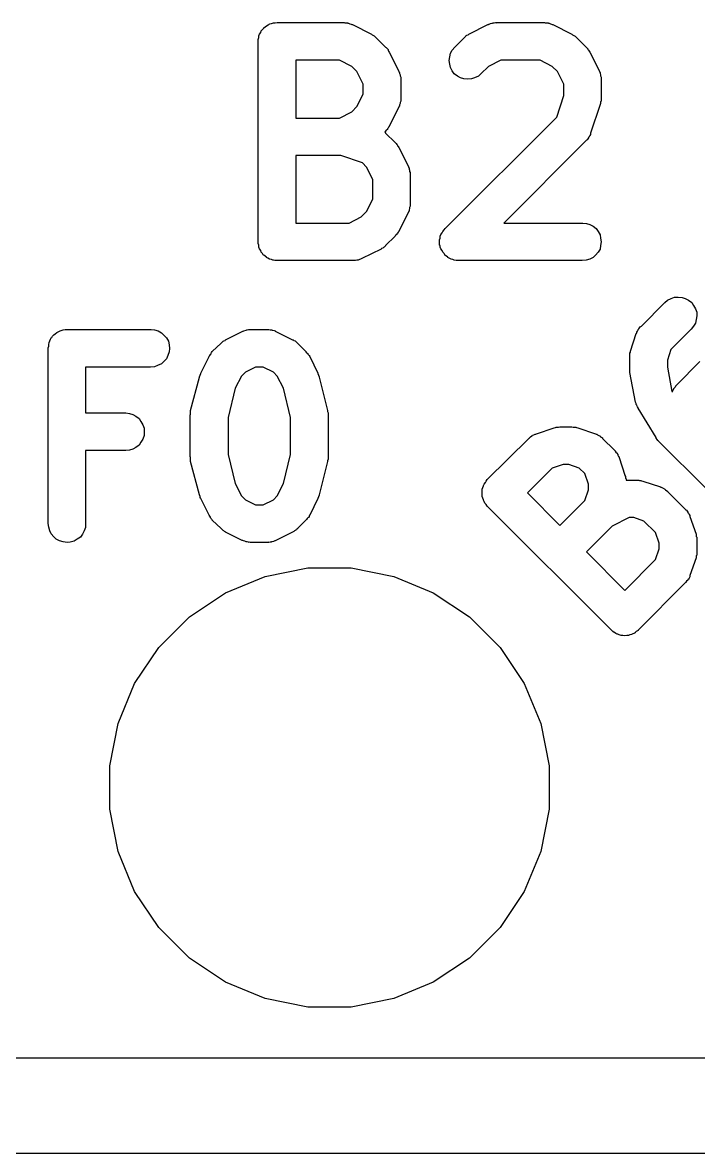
# Model space of a CAD drawing. Extents: x -21.94 to -21.22, y -3.46 to -2.15.
# Drawn here: x -21.4292 to -21.3231, y -3.4645 to -3.2868 of the extents above; entities that cross this region are included whole.
import ezdxf

# ---------------------------------------------------------------- set-up
doc = ezdxf.new("R2010")
doc.units = 0
doc.header["$MEASUREMENT"] = 0
doc.layers.add('BLACK', color=7, linetype='CONTINUOUS')

msp = doc.modelspace()

# ---------------------------------------------------------------- linework, layer by layer
at = {"layer": 'BLACK', "linetype": 'CONTINUOUS'}
for p, q in [((-21.3911, -3.28747), (-21.3909, -3.28729)), ((-21.3909, -3.28728), (-21.3906, -3.28715)), ((-21.3909, -3.28729), (-21.3909, -3.28728)), ((-21.3909, -3.28729), (-21.3909, -3.28729)), ((-21.3906, -3.28715), (-21.3904, -3.28702)), ((-21.3904, -3.28701), (-21.3901, -3.28694)), ((-21.3904, -3.28702), (-21.3904, -3.28701)), ((-21.3904, -3.28702), (-21.3904, -3.28702)), ((-21.3901, -3.28694), (-21.3898, -3.28686)), ((-21.3898, -3.28685), (-21.3895, -3.28683)), ((-21.3898, -3.28686), (-21.3898, -3.28685)), ((-21.3898, -3.28685), (-21.3898, -3.28685)), ((-21.3895, -3.28683), (-21.3892, -3.2868)), ((-21.3892, -3.2868), (-21.3787, -3.2868)), ((-21.3787, -3.2868), (-21.3786, -3.28681)), ((-21.3787, -3.2868), (-21.3787, -3.2868)), ((-21.3786, -3.28681), (-21.3785, -3.28681)), ((-21.3785, -3.28681), (-21.3783, -3.28684)), ((-21.3783, -3.28684), (-21.3781, -3.28686)), ((-21.3781, -3.28686), (-21.3781, -3.28689)), ((-21.3781, -3.28689), (-21.378, -3.2869)), ((-21.378, -3.2869), (-21.3778, -3.28698)), ((-21.3778, -3.28698), (-21.3776, -3.28704)), ((-21.3776, -3.28704), (-21.3775, -3.28708)), ((-21.3775, -3.28708), (-21.3774, -3.28711)), ((-21.3774, -3.28711), (-21.3744, -3.28861)), ((-21.3591, -3.28861), (-21.3561, -3.28711)), ((-21.3561, -3.28711), (-21.356, -3.28709)), ((-21.356, -3.28706), (-21.3559, -3.28702)), ((-21.356, -3.28709), (-21.356, -3.28706)), ((-21.3559, -3.28702), (-21.3557, -3.28696)), ((-21.3557, -3.28696), (-21.3555, -3.28689)), ((-21.3555, -3.28689), (-21.3554, -3.28688)), ((-21.3554, -3.28688), (-21.3553, -3.28686)), ((-21.3553, -3.28686), (-21.3551, -3.28684)), ((-21.3551, -3.28684), (-21.3549, -3.2868)), ((-21.3549, -3.2868), (-21.3548, -3.28681)), ((-21.3548, -3.28681), (-21.3548, -3.2868)), ((-21.3548, -3.2868), (-21.3473, -3.2868)), ((-21.3473, -3.2868), (-21.3472, -3.2868)), ((-21.3472, -3.2868), (-21.3471, -3.28681)), ((-21.3471, -3.28681), (-21.347, -3.28681)), ((-21.347, -3.28681), (-21.3468, -3.28684)), ((-21.3468, -3.28684), (-21.3466, -3.28686)), ((-21.3466, -3.28686), (-21.3466, -3.28689)), ((-21.3466, -3.28689), (-21.3465, -3.2869)), ((-21.3465, -3.2869), (-21.3463, -3.28698)), ((-21.3463, -3.28698), (-21.3461, -3.28704)), ((-21.3461, -3.28704), (-21.346, -3.28708)), ((-21.346, -3.28708), (-21.3459, -3.28711)), ((-21.3459, -3.28711), (-21.3429, -3.28861)), ((-21.3922, -3.28943), (-21.3921, -3.28916)), ((-21.3921, -3.28887), (-21.392, -3.28861)), ((-21.3921, -3.28914), (-21.3921, -3.28887)), ((-21.3921, -3.28915), (-21.3921, -3.28914)), ((-21.3921, -3.28916), (-21.3921, -3.28915)), ((-21.392, -3.28859), (-21.3918, -3.28834)), ((-21.392, -3.2886), (-21.392, -3.28859)), ((-21.392, -3.28861), (-21.392, -3.2886)), ((-21.3918, -3.28834), (-21.3917, -3.2881)), ((-21.3917, -3.28808), (-21.3915, -3.28787)), ((-21.3917, -3.28809), (-21.3917, -3.28808)), ((-21.3917, -3.2881), (-21.3917, -3.28809)), ((-21.3915, -3.28787), (-21.3913, -3.28766)), ((-21.3913, -3.28764), (-21.3911, -3.28747)), ((-21.3913, -3.28765), (-21.3913, -3.28764)), ((-21.3913, -3.28766), (-21.3913, -3.28765)), ((-21.3744, -3.28861), (-21.3744, -3.28863)), ((-21.3744, -3.28863), (-21.3743, -3.28872)), ((-21.3743, -3.28872), (-21.3741, -3.2888)), ((-21.3741, -3.2888), (-21.374, -3.28888)), ((-21.374, -3.28888), (-21.3739, -3.28894)), ((-21.3739, -3.28894), (-21.3738, -3.28906)), ((-21.3738, -3.28906), (-21.3737, -3.28916)), ((-21.3737, -3.28916), (-21.3722, -3.29066)), ((-21.3613, -3.29066), (-21.3598, -3.28916)), ((-21.3598, -3.28914), (-21.3597, -3.28903)), ((-21.3598, -3.28916), (-21.3598, -3.28914)), ((-21.3597, -3.28903), (-21.3596, -3.28892)), ((-21.3596, -3.28892), (-21.3595, -3.28885)), ((-21.3595, -3.28885), (-21.3594, -3.28878)), ((-21.3594, -3.28878), (-21.3592, -3.2887)), ((-21.3592, -3.2887), (-21.3591, -3.28861)), ((-21.3429, -3.28861), (-21.3429, -3.28863)), ((-21.3429, -3.28863), (-21.3428, -3.28872)), ((-21.3428, -3.28872), (-21.3426, -3.2888)), ((-21.3426, -3.2888), (-21.3425, -3.28888)), ((-21.3425, -3.28888), (-21.3424, -3.28894)), ((-21.3424, -3.28894), (-21.3423, -3.28906)), ((-21.3423, -3.28906), (-21.3422, -3.28916)), ((-21.3422, -3.28916), (-21.3407, -3.29066)), ((-21.3922, -3.28971), (-21.3922, -3.28943)), ((-21.3922, -3.28973), (-21.3922, -3.28971)), ((-21.3922, -3.28975), (-21.3922, -3.28973)), ((-21.3922, -3.28973), (-21.3922, -3.28973)), ((-21.3922, -3.28973), (-21.3922, -3.28973)), ((-21.3922, -3.32125), (-21.3922, -3.28975)), ((-21.3722, -3.29066), (-21.3721, -3.29069)), ((-21.3721, -3.29069), (-21.372, -3.29082)), ((-21.372, -3.29082), (-21.3719, -3.29094)), ((-21.3719, -3.29094), (-21.3718, -3.29105)), ((-21.3617, -3.29111), (-21.3613, -3.29066)), ((-21.3407, -3.29066), (-21.3406, -3.29069)), ((-21.3406, -3.29069), (-21.3405, -3.29082)), ((-21.3405, -3.29082), (-21.3404, -3.29094)), ((-21.3404, -3.29094), (-21.3404, -3.29105)), ((-21.3863, -3.2927), (-21.3863, -3.3018)), ((-21.3794, -3.2927), (-21.3863, -3.2927)), ((-21.3775, -3.29368), (-21.3794, -3.2927)), ((-21.3718, -3.29105), (-21.3718, -3.29114)), ((-21.3718, -3.29114), (-21.3717, -3.29129)), ((-21.3717, -3.29129), (-21.3716, -3.29143)), ((-21.3716, -3.29143), (-21.3701, -3.29443)), ((-21.3622, -3.29274), (-21.3621, -3.29217)), ((-21.3621, -3.29332), (-21.3622, -3.29274)), ((-21.3621, -3.29217), (-21.362, -3.29162)), ((-21.362, -3.29162), (-21.3617, -3.29111)), ((-21.3541, -3.2927), (-21.356, -3.29368)), ((-21.3479, -3.2927), (-21.3541, -3.2927)), ((-21.346, -3.29368), (-21.3479, -3.2927)), ((-21.3404, -3.29105), (-21.3403, -3.29114)), ((-21.3403, -3.29114), (-21.3402, -3.29129)), ((-21.3402, -3.29129), (-21.3401, -3.29143)), ((-21.3401, -3.29143), (-21.3386, -3.29443)), ((-21.3767, -3.2945), (-21.3775, -3.29368)), ((-21.3757, -3.29645), (-21.3767, -3.2945)), ((-21.3701, -3.29443), (-21.3701, -3.29447)), ((-21.3701, -3.29447), (-21.3701, -3.29455)), ((-21.3701, -3.29455), (-21.37, -3.29463)), ((-21.362, -3.29387), (-21.3621, -3.29332)), ((-21.3617, -3.29438), (-21.362, -3.29387)), ((-21.3614, -3.29483), (-21.3617, -3.29438)), ((-21.356, -3.29368), (-21.3572, -3.29484)), ((-21.3452, -3.2945), (-21.346, -3.29368)), ((-21.3442, -3.29645), (-21.3452, -3.2945)), ((-21.3386, -3.29443), (-21.3386, -3.29447)), ((-21.3386, -3.29447), (-21.3386, -3.29455)), ((-21.3386, -3.29455), (-21.3385, -3.29463)), ((-21.37, -3.29463), (-21.37, -3.29482)), ((-21.37, -3.29482), (-21.3699, -3.29501)), ((-21.3699, -3.29501), (-21.3699, -3.29509)), ((-21.3699, -3.29509), (-21.3699, -3.29518)), ((-21.3699, -3.29518), (-21.3698, -3.29538)), ((-21.3698, -3.29538), (-21.3698, -3.29558)), ((-21.3698, -3.29558), (-21.3698, -3.29567)), ((-21.3698, -3.29567), (-21.3698, -3.29575)), ((-21.3698, -3.29575), (-21.3698, -3.29875)), ((-21.3609, -3.29519), (-21.3614, -3.29483)), ((-21.3604, -3.29547), (-21.3609, -3.29519)), ((-21.3599, -3.29564), (-21.3604, -3.29547)), ((-21.3593, -3.2957), (-21.3599, -3.29564)), ((-21.3587, -3.29565), (-21.3593, -3.2957)), ((-21.3582, -3.29549), (-21.3587, -3.29565)), ((-21.3576, -3.29523), (-21.3582, -3.29549)), ((-21.3572, -3.29487), (-21.3576, -3.29523)), ((-21.3572, -3.29484), (-21.3572, -3.29487)), ((-21.3385, -3.29463), (-21.3385, -3.29482)), ((-21.3385, -3.29482), (-21.3384, -3.29501)), ((-21.3384, -3.29501), (-21.3384, -3.29509)), ((-21.3384, -3.29509), (-21.3384, -3.29518)), ((-21.3384, -3.29518), (-21.3383, -3.29538)), ((-21.3383, -3.29538), (-21.3383, -3.29558)), ((-21.3383, -3.29558), (-21.3383, -3.29567)), ((-21.3383, -3.29567), (-21.3383, -3.29575)), ((-21.3383, -3.29575), (-21.3383, -3.29875)), ((-21.3767, -3.3), (-21.3757, -3.29805)), ((-21.3757, -3.29805), (-21.3757, -3.29645)), ((-21.3442, -3.29827), (-21.3442, -3.29645)), ((-21.3699, -3.29953), (-21.37, -3.29972)), ((-21.37, -3.29972), (-21.37, -3.29991)), ((-21.3698, -3.29916), (-21.3699, -3.29936)), ((-21.3699, -3.29936), (-21.3699, -3.29945)), ((-21.3699, -3.29945), (-21.3699, -3.29953)), ((-21.3698, -3.29875), (-21.3698, -3.29879)), ((-21.3698, -3.29879), (-21.3698, -3.29888)), ((-21.3698, -3.29888), (-21.3698, -3.29897)), ((-21.3698, -3.29897), (-21.3698, -3.29916)), ((-21.3453, -3.30166), (-21.3442, -3.29827)), ((-21.3385, -3.29968), (-21.34, -3.30418)), ((-21.3384, -3.29952), (-21.3385, -3.29968)), ((-21.3383, -3.29912), (-21.3384, -3.29924)), ((-21.3384, -3.29924), (-21.3384, -3.29936)), ((-21.3384, -3.29936), (-21.3384, -3.29952)), ((-21.3383, -3.29875), (-21.3383, -3.29879)), ((-21.3383, -3.29879), (-21.3383, -3.29896)), ((-21.3383, -3.29896), (-21.3383, -3.29912)), ((-21.3794, -3.3018), (-21.3775, -3.30082)), ((-21.3775, -3.30082), (-21.3767, -3.3)), ((-21.3701, -3.30007), (-21.3716, -3.30307)), ((-21.37, -3.29991), (-21.3701, -3.29999)), ((-21.3701, -3.29999), (-21.3701, -3.30007)), ((-21.3628, -3.31916), (-21.3453, -3.30166)), ((-21.3863, -3.3018), (-21.3794, -3.3018)), ((-21.3718, -3.30339), (-21.3719, -3.30349)), ((-21.3717, -3.30325), (-21.3718, -3.30339)), ((-21.3716, -3.30311), (-21.3717, -3.30325)), ((-21.3716, -3.30307), (-21.3716, -3.30311)), ((-21.3722, -3.30384), (-21.3723, -3.30401)), ((-21.3723, -3.30401), (-21.3723, -3.30404)), ((-21.3723, -3.30404), (-21.3722, -3.30411)), ((-21.3721, -3.30371), (-21.3722, -3.30384)), ((-21.3722, -3.30411), (-21.3722, -3.30416)), ((-21.3722, -3.30416), (-21.3707, -3.30566)), ((-21.3719, -3.30359), (-21.3721, -3.30371)), ((-21.3719, -3.30349), (-21.3719, -3.30359)), ((-21.3405, -3.30521), (-21.3406, -3.30527)), ((-21.3404, -3.30505), (-21.3405, -3.30521)), ((-21.3403, -3.30489), (-21.3404, -3.30505)), ((-21.3402, -3.30475), (-21.3403, -3.30482)), ((-21.3403, -3.30482), (-21.3403, -3.30489)), ((-21.3401, -3.30456), (-21.3402, -3.30475)), ((-21.34, -3.30439), (-21.3401, -3.30456)), ((-21.34, -3.30418), (-21.34, -3.30422)), ((-21.34, -3.30422), (-21.34, -3.3043)), ((-21.34, -3.3043), (-21.34, -3.30439)), ((-21.3707, -3.30566), (-21.3706, -3.30569)), ((-21.3706, -3.30569), (-21.3705, -3.30582)), ((-21.3705, -3.30582), (-21.3704, -3.30594)), ((-21.3704, -3.30594), (-21.3703, -3.30605)), ((-21.3703, -3.30605), (-21.3703, -3.30614)), ((-21.3703, -3.30614), (-21.3702, -3.30629)), ((-21.3702, -3.30629), (-21.3701, -3.30643)), ((-21.3701, -3.30643), (-21.3686, -3.30943)), ((-21.3407, -3.30534), (-21.3536, -3.3183)), ((-21.3406, -3.30527), (-21.3407, -3.30534)), ((-21.3863, -3.3077), (-21.3863, -3.3183)), ((-21.3792, -3.3077), (-21.3863, -3.3077)), ((-21.3758, -3.30883), (-21.3792, -3.3077)), ((-21.3752, -3.3095), (-21.3758, -3.30883)), ((-21.3742, -3.31145), (-21.3752, -3.3095)), ((-21.3686, -3.30943), (-21.3686, -3.30947)), ((-21.3686, -3.30947), (-21.3686, -3.30955)), ((-21.3686, -3.30955), (-21.3685, -3.30962)), ((-21.3685, -3.30962), (-21.3685, -3.30982)), ((-21.3685, -3.30982), (-21.3684, -3.31001)), ((-21.3684, -3.31001), (-21.3684, -3.31009)), ((-21.3684, -3.31009), (-21.3684, -3.31018)), ((-21.3684, -3.31018), (-21.3683, -3.31038)), ((-21.3683, -3.31038), (-21.3683, -3.31058)), ((-21.3742, -3.31455), (-21.3742, -3.31145)), ((-21.3683, -3.31058), (-21.3683, -3.31066)), ((-21.3683, -3.31066), (-21.3683, -3.31075)), ((-21.3683, -3.31075), (-21.3683, -3.31525)), ((-21.3752, -3.3165), (-21.3742, -3.31455)), ((-21.3683, -3.31566), (-21.3684, -3.31586)), ((-21.3684, -3.31586), (-21.3684, -3.31595)), ((-21.3683, -3.31525), (-21.3683, -3.31529)), ((-21.3683, -3.31529), (-21.3683, -3.31538)), ((-21.3683, -3.31538), (-21.3683, -3.31546)), ((-21.3683, -3.31546), (-21.3683, -3.31566)), ((-21.3779, -3.3183), (-21.376, -3.31732)), ((-21.376, -3.31732), (-21.3752, -3.3165)), ((-21.3686, -3.31657), (-21.3701, -3.31957)), ((-21.3685, -3.31641), (-21.3686, -3.31649)), ((-21.3686, -3.31649), (-21.3686, -3.31657)), ((-21.3684, -3.31603), (-21.3685, -3.31622)), ((-21.3685, -3.31622), (-21.3685, -3.31641)), ((-21.3684, -3.31595), (-21.3684, -3.31603)), ((-21.3863, -3.3183), (-21.3779, -3.3183)), ((-21.3632, -3.3196), (-21.363, -3.31938)), ((-21.363, -3.31938), (-21.3628, -3.31916)), ((-21.3536, -3.3183), (-21.3413, -3.3183)), ((-21.3413, -3.3183), (-21.3412, -3.3183)), ((-21.3412, -3.3183), (-21.3406, -3.31836)), ((-21.3406, -3.31836), (-21.3401, -3.31853)), ((-21.3401, -3.31853), (-21.3396, -3.31881)), ((-21.3396, -3.31881), (-21.3391, -3.31918)), ((-21.3391, -3.31918), (-21.3388, -3.31963)), ((-21.3707, -3.32034), (-21.3722, -3.32184)), ((-21.3706, -3.32021), (-21.3707, -3.32034)), ((-21.3704, -3.32009), (-21.3706, -3.32021)), ((-21.3703, -3.31989), (-21.3704, -3.31999)), ((-21.3704, -3.31999), (-21.3704, -3.32009)), ((-21.3702, -3.31975), (-21.3703, -3.31989)), ((-21.3701, -3.31961), (-21.3702, -3.31975)), ((-21.3701, -3.31957), (-21.3701, -3.31961)), ((-21.3637, -3.32095), (-21.3636, -3.32066)), ((-21.3637, -3.32123), (-21.3637, -3.32095)), ((-21.3636, -3.32038), (-21.3635, -3.32011)), ((-21.3636, -3.32065), (-21.3636, -3.32038)), ((-21.3636, -3.32066), (-21.3636, -3.32065)), ((-21.3636, -3.32066), (-21.3636, -3.32066)), ((-21.3635, -3.3201), (-21.3633, -3.31985)), ((-21.3635, -3.32011), (-21.3635, -3.3201)), ((-21.3635, -3.32011), (-21.3635, -3.32011)), ((-21.3633, -3.31985), (-21.3632, -3.31961)), ((-21.3632, -3.31961), (-21.3632, -3.3196)), ((-21.3632, -3.3196), (-21.3632, -3.3196)), ((-21.3388, -3.31963), (-21.3385, -3.32014)), ((-21.3385, -3.32014), (-21.3384, -3.32069)), ((-21.3384, -3.32069), (-21.3383, -3.32127)), ((-21.3922, -3.32152), (-21.3922, -3.32125)), ((-21.3921, -3.3218), (-21.3922, -3.32152)), ((-21.3921, -3.32181), (-21.3921, -3.3218)), ((-21.3921, -3.32182), (-21.3921, -3.32181)), ((-21.3921, -3.32209), (-21.3921, -3.32182)), ((-21.392, -3.32235), (-21.3921, -3.32209)), ((-21.392, -3.32236), (-21.392, -3.32235)), ((-21.392, -3.32237), (-21.392, -3.32236)), ((-21.3918, -3.32262), (-21.392, -3.32237)), ((-21.3917, -3.32286), (-21.3918, -3.32262)), ((-21.3917, -3.32287), (-21.3917, -3.32286)), ((-21.3917, -3.32288), (-21.3917, -3.32287)), ((-21.3915, -3.3231), (-21.3917, -3.32288)), ((-21.3729, -3.32239), (-21.3759, -3.32389)), ((-21.3728, -3.3223), (-21.3729, -3.32239)), ((-21.3726, -3.32222), (-21.3728, -3.3223)), ((-21.3725, -3.32215), (-21.3726, -3.32222)), ((-21.3724, -3.32208), (-21.3725, -3.32215)), ((-21.3723, -3.32197), (-21.3724, -3.32208)), ((-21.3722, -3.32187), (-21.3723, -3.32197)), ((-21.3722, -3.32184), (-21.3722, -3.32187)), ((-21.3637, -3.32124), (-21.3637, -3.32123)), ((-21.3637, -3.32123), (-21.3637, -3.32123)), ((-21.3637, -3.32152), (-21.3637, -3.32124)), ((-21.3637, -3.3218), (-21.3637, -3.32152)), ((-21.3636, -3.32181), (-21.3637, -3.3218)), ((-21.3636, -3.32208), (-21.3636, -3.32181)), ((-21.3636, -3.32181), (-21.3636, -3.32181)), ((-21.3635, -3.32235), (-21.3636, -3.32208)), ((-21.3635, -3.32236), (-21.3635, -3.32235)), ((-21.3633, -3.32262), (-21.3635, -3.32236)), ((-21.3635, -3.32236), (-21.3635, -3.32236)), ((-21.3632, -3.32286), (-21.3633, -3.32262)), ((-21.3632, -3.32287), (-21.3632, -3.32286)), ((-21.363, -3.3231), (-21.3632, -3.32287)), ((-21.3632, -3.32287), (-21.3632, -3.32287)), ((-21.3388, -3.3229), (-21.3392, -3.32334)), ((-21.3385, -3.32239), (-21.3388, -3.3229)), ((-21.3384, -3.32184), (-21.3385, -3.32239)), ((-21.3383, -3.32127), (-21.3384, -3.32184)), ((-21.3914, -3.32331), (-21.3915, -3.3231)), ((-21.3913, -3.32332), (-21.3914, -3.32331)), ((-21.3913, -3.32333), (-21.3913, -3.32332)), ((-21.3911, -3.32351), (-21.3913, -3.32333)), ((-21.3909, -3.32368), (-21.3911, -3.32351)), ((-21.3909, -3.32369), (-21.3909, -3.32368)), ((-21.3909, -3.3237), (-21.3909, -3.32369)), ((-21.3907, -3.32383), (-21.3909, -3.3237)), ((-21.3904, -3.32396), (-21.3907, -3.32383)), ((-21.3904, -3.32397), (-21.3904, -3.32396)), ((-21.3901, -3.32405), (-21.3904, -3.32397)), ((-21.3904, -3.32397), (-21.3904, -3.32397)), ((-21.3899, -3.32414), (-21.3901, -3.32405)), ((-21.3898, -3.32414), (-21.3899, -3.32414)), ((-21.3899, -3.32414), (-21.3899, -3.32414)), ((-21.3896, -3.32417), (-21.3898, -3.32414)), ((-21.3893, -3.3242), (-21.3896, -3.32417)), ((-21.3892, -3.3242), (-21.3893, -3.3242)), ((-21.3893, -3.3242), (-21.3893, -3.3242)), ((-21.3893, -3.3242), (-21.3893, -3.3242)), ((-21.3893, -3.3242), (-21.3893, -3.3242)), ((-21.3772, -3.3242), (-21.3892, -3.3242)), ((-21.3771, -3.3242), (-21.3772, -3.32419)), ((-21.3772, -3.32419), (-21.3772, -3.3242)), ((-21.3769, -3.32416), (-21.3771, -3.3242)), ((-21.3767, -3.32414), (-21.3769, -3.32416)), ((-21.3766, -3.32412), (-21.3767, -3.32414)), ((-21.3765, -3.32411), (-21.3766, -3.32412)), ((-21.3763, -3.32404), (-21.3765, -3.32411)), ((-21.3761, -3.32398), (-21.3763, -3.32404)), ((-21.376, -3.32394), (-21.3761, -3.32398)), ((-21.3759, -3.32389), (-21.376, -3.32391)), ((-21.376, -3.32391), (-21.376, -3.32394)), ((-21.3629, -3.32331), (-21.363, -3.3231)), ((-21.3629, -3.32332), (-21.3629, -3.32331)), ((-21.3626, -3.3235), (-21.3629, -3.32332)), ((-21.3629, -3.32332), (-21.3629, -3.32332)), ((-21.3624, -3.32368), (-21.3626, -3.3235)), ((-21.3624, -3.32369), (-21.3624, -3.32368)), ((-21.3622, -3.32383), (-21.3624, -3.32369)), ((-21.3624, -3.32369), (-21.3624, -3.32369)), ((-21.3619, -3.32396), (-21.3622, -3.32383)), ((-21.3619, -3.32397), (-21.3619, -3.32396)), ((-21.3619, -3.32396), (-21.3619, -3.32396)), ((-21.3616, -3.32405), (-21.3619, -3.32397)), ((-21.3614, -3.32414), (-21.3616, -3.32405)), ((-21.3611, -3.32417), (-21.3614, -3.32414)), ((-21.3614, -3.32414), (-21.3614, -3.32414)), ((-21.3614, -3.32414), (-21.3614, -3.32414)), ((-21.3608, -3.3242), (-21.3611, -3.32417)), ((-21.3413, -3.3242), (-21.3608, -3.3242)), ((-21.3608, -3.3242), (-21.3608, -3.3242)), ((-21.3608, -3.3242), (-21.3608, -3.3242)), ((-21.3608, -3.3242), (-21.3608, -3.3242)), ((-21.3608, -3.3242), (-21.3608, -3.3242)), ((-21.3407, -3.32414), (-21.3413, -3.3242)), ((-21.3401, -3.32398), (-21.3407, -3.32414)), ((-21.3396, -3.32371), (-21.3401, -3.32398)), ((-21.3392, -3.32334), (-21.3396, -3.32371)), ((-21.3273, -3.33013), (-21.3268, -3.32997)), ((-21.3268, -3.32997), (-21.3262, -3.32992)), ((-21.3262, -3.32992), (-21.3256, -3.32998)), ((-21.3256, -3.32998), (-21.3251, -3.33015)), ((-21.332, -3.3345), (-21.3283, -3.33079)), ((-21.3283, -3.33076), (-21.3279, -3.3304)), ((-21.3283, -3.33079), (-21.3283, -3.33076)), ((-21.3279, -3.3304), (-21.3273, -3.33013)), ((-21.3251, -3.33015), (-21.3246, -3.33043)), ((-21.3246, -3.33043), (-21.3241, -3.3308)), ((-21.3241, -3.3308), (-21.3238, -3.33125)), ((-21.3238, -3.33125), (-21.3235, -3.33176)), ((-21.3235, -3.33176), (-21.3233, -3.33231)), ((-21.3234, -3.33346), (-21.3235, -3.33401)), ((-21.3233, -3.33288), (-21.3234, -3.33346)), ((-21.3233, -3.33231), (-21.3233, -3.33288)), ((-21.4238, -3.3355), (-21.4236, -3.33537)), ((-21.4236, -3.33537), (-21.4233, -3.33524)), ((-21.4233, -3.33523), (-21.423, -3.33515)), ((-21.4233, -3.33524), (-21.4233, -3.33523)), ((-21.4233, -3.33524), (-21.4233, -3.33524)), ((-21.423, -3.33515), (-21.4228, -3.33507)), ((-21.4228, -3.33507), (-21.4225, -3.33505)), ((-21.4228, -3.33507), (-21.4228, -3.33507)), ((-21.4228, -3.33507), (-21.4228, -3.33507)), ((-21.4225, -3.33505), (-21.4222, -3.33502)), ((-21.4222, -3.33502), (-21.4091, -3.33502)), ((-21.4091, -3.33502), (-21.409, -3.33502)), ((-21.409, -3.33502), (-21.4085, -3.33508)), ((-21.4085, -3.33508), (-21.4079, -3.33526)), ((-21.4079, -3.33526), (-21.4074, -3.33553)), ((-21.3973, -3.33664), (-21.3947, -3.33533)), ((-21.3947, -3.33533), (-21.3946, -3.33531)), ((-21.3946, -3.33531), (-21.3945, -3.33528)), ((-21.3945, -3.33524), (-21.3943, -3.33518)), ((-21.3945, -3.33528), (-21.3945, -3.33524)), ((-21.3943, -3.33518), (-21.3941, -3.33511)), ((-21.3941, -3.33511), (-21.394, -3.3351)), ((-21.394, -3.3351), (-21.3939, -3.33507)), ((-21.3939, -3.33507), (-21.3937, -3.33505)), ((-21.3937, -3.33505), (-21.3935, -3.33502)), ((-21.3935, -3.33502), (-21.3934, -3.33503)), ((-21.3934, -3.33503), (-21.3933, -3.33502)), ((-21.3933, -3.33502), (-21.3907, -3.33502)), ((-21.3907, -3.33502), (-21.3906, -3.33503)), ((-21.3907, -3.33502), (-21.3907, -3.33502)), ((-21.3906, -3.33503), (-21.3905, -3.33503)), ((-21.3905, -3.33503), (-21.3903, -3.33506)), ((-21.3903, -3.33506), (-21.3901, -3.33508)), ((-21.3901, -3.33508), (-21.39, -3.33511)), ((-21.39, -3.33511), (-21.3899, -3.33512)), ((-21.3899, -3.33512), (-21.3897, -3.3352)), ((-21.3897, -3.3352), (-21.3895, -3.33526)), ((-21.3895, -3.33526), (-21.3895, -3.3353)), ((-21.3895, -3.3353), (-21.3894, -3.33533)), ((-21.3894, -3.33533), (-21.3868, -3.33664)), ((-21.3327, -3.33545), (-21.3326, -3.33527)), ((-21.3326, -3.33527), (-21.3325, -3.33509)), ((-21.3325, -3.33502), (-21.3324, -3.33494)), ((-21.3325, -3.33509), (-21.3325, -3.33502)), ((-21.3324, -3.33494), (-21.3323, -3.33479)), ((-21.3323, -3.33479), (-21.3322, -3.33462)), ((-21.3322, -3.33462), (-21.3321, -3.33456)), ((-21.3321, -3.33456), (-21.332, -3.3345)), ((-21.3242, -3.33496), (-21.3274, -3.33818)), ((-21.3238, -3.33452), (-21.3242, -3.33496)), ((-21.3235, -3.33401), (-21.3238, -3.33452)), ((-21.4251, -3.33736), (-21.425, -3.33709)), ((-21.425, -3.33709), (-21.4249, -3.33683)), ((-21.4249, -3.33681), (-21.4248, -3.33656)), ((-21.4249, -3.33682), (-21.4249, -3.33681)), ((-21.4249, -3.33683), (-21.4249, -3.33682)), ((-21.4248, -3.33656), (-21.4247, -3.33632)), ((-21.4247, -3.33632), (-21.4246, -3.33631)), ((-21.4246, -3.3363), (-21.4245, -3.33609)), ((-21.4246, -3.33631), (-21.4246, -3.3363)), ((-21.4245, -3.33609), (-21.4243, -3.33588)), ((-21.4243, -3.33586), (-21.4241, -3.33569)), ((-21.4243, -3.33587), (-21.4243, -3.33586)), ((-21.4243, -3.33588), (-21.4243, -3.33587)), ((-21.4241, -3.33569), (-21.4238, -3.33551)), ((-21.4238, -3.33551), (-21.4238, -3.3355)), ((-21.4238, -3.33551), (-21.4238, -3.33551)), ((-21.4074, -3.33553), (-21.407, -3.33591)), ((-21.407, -3.33591), (-21.4066, -3.33635)), ((-21.4066, -3.33635), (-21.4063, -3.33686)), ((-21.4063, -3.33686), (-21.4062, -3.33742)), ((-21.3994, -3.33851), (-21.398, -3.3372)), ((-21.398, -3.33717), (-21.3979, -3.33706)), ((-21.398, -3.3372), (-21.398, -3.33717)), ((-21.3979, -3.33706), (-21.3978, -3.33695)), ((-21.3978, -3.33695), (-21.3977, -3.33688)), ((-21.3977, -3.33688), (-21.3976, -3.33681)), ((-21.3976, -3.33681), (-21.3974, -3.33673)), ((-21.3974, -3.33673), (-21.3973, -3.33664)), ((-21.3868, -3.33664), (-21.3867, -3.33666)), ((-21.3867, -3.33666), (-21.3866, -3.33675)), ((-21.3866, -3.33675), (-21.3864, -3.33683)), ((-21.3864, -3.33683), (-21.3863, -3.33691)), ((-21.3863, -3.33691), (-21.3862, -3.33697)), ((-21.3862, -3.33697), (-21.3861, -3.33709)), ((-21.3861, -3.33709), (-21.386, -3.3372)), ((-21.386, -3.3372), (-21.3847, -3.33851)), ((-21.3337, -3.33843), (-21.3328, -3.33565)), ((-21.3328, -3.33565), (-21.3327, -3.33561)), ((-21.3327, -3.33553), (-21.3327, -3.33545)), ((-21.3327, -3.33561), (-21.3327, -3.33553)), ((-21.4252, -3.33793), (-21.4251, -3.33765)), ((-21.4252, -3.33795), (-21.4252, -3.33793)), ((-21.4252, -3.33797), (-21.4252, -3.33795)), ((-21.4252, -3.33795), (-21.4252, -3.33795)), ((-21.4252, -3.33795), (-21.4252, -3.33795)), ((-21.4252, -3.36553), (-21.4252, -3.33797)), ((-21.4251, -3.33737), (-21.4251, -3.33736)), ((-21.4251, -3.33738), (-21.4251, -3.33737)), ((-21.4251, -3.33765), (-21.4251, -3.33738)), ((-21.4062, -3.33856), (-21.4064, -3.33912)), ((-21.4062, -3.33742), (-21.4061, -3.33799)), ((-21.4061, -3.33799), (-21.4062, -3.33856)), ((-21.3998, -3.3391), (-21.3997, -3.33895)), ((-21.3997, -3.33895), (-21.3996, -3.33886)), ((-21.3996, -3.33876), (-21.3995, -3.33864)), ((-21.3996, -3.33886), (-21.3996, -3.33876)), ((-21.3995, -3.33864), (-21.3994, -3.33851)), ((-21.3847, -3.33851), (-21.3847, -3.33854)), ((-21.3847, -3.33854), (-21.3846, -3.33867)), ((-21.3846, -3.33867), (-21.3844, -3.33879)), ((-21.3844, -3.33879), (-21.3844, -3.33889)), ((-21.3844, -3.33889), (-21.3843, -3.33899)), ((-21.3338, -3.33875), (-21.3337, -3.3386)), ((-21.3338, -3.33888), (-21.3338, -3.33875)), ((-21.3338, -3.339), (-21.3338, -3.33888)), ((-21.3337, -3.3386), (-21.3337, -3.33843)), ((-21.3274, -3.33818), (-21.3279, -3.33985)), ((-21.408, -3.3407), (-21.4085, -3.34087)), ((-21.4074, -3.34043), (-21.408, -3.3407)), ((-21.407, -3.34007), (-21.4074, -3.34043)), ((-21.4066, -3.33962), (-21.407, -3.34007)), ((-21.4064, -3.33912), (-21.4066, -3.33962)), ((-21.4012, -3.3419), (-21.3999, -3.33928)), ((-21.3999, -3.33924), (-21.3998, -3.3391)), ((-21.3999, -3.33928), (-21.3999, -3.33924)), ((-21.3843, -3.33899), (-21.3842, -3.33913)), ((-21.3842, -3.33913), (-21.3841, -3.33928)), ((-21.3841, -3.33928), (-21.3828, -3.3419)), ((-21.3338, -3.33916), (-21.3338, -3.339)), ((-21.3338, -3.33933), (-21.3338, -3.33916)), ((-21.3338, -3.33937), (-21.3338, -3.33933)), ((-21.3338, -3.34122), (-21.3338, -3.33937)), ((-21.3279, -3.33985), (-21.3279, -3.34093)), ((-21.3265, -3.34378), (-21.3228, -3.34006)), ((-21.4091, -3.34092), (-21.4193, -3.34092)), ((-21.4193, -3.34092), (-21.4193, -3.34814)), ((-21.4085, -3.34087), (-21.4091, -3.34092)), ((-21.4028, -3.34775), (-21.4014, -3.3425)), ((-21.4014, -3.34244), (-21.4013, -3.34218)), ((-21.4014, -3.34245), (-21.4014, -3.34244)), ((-21.4014, -3.34246), (-21.4014, -3.34245)), ((-21.4014, -3.3425), (-21.4014, -3.34246)), ((-21.4013, -3.34218), (-21.4012, -3.34192)), ((-21.4012, -3.34191), (-21.4012, -3.3419)), ((-21.4012, -3.34192), (-21.4012, -3.34191)), ((-21.3948, -3.34234), (-21.3958, -3.34425)), ((-21.3942, -3.34171), (-21.3948, -3.34234)), ((-21.3926, -3.34092), (-21.3942, -3.34171)), ((-21.3914, -3.34092), (-21.3926, -3.34092)), ((-21.3898, -3.34171), (-21.3914, -3.34092)), ((-21.3892, -3.34234), (-21.3898, -3.34171)), ((-21.3882, -3.34425), (-21.3892, -3.34234)), ((-21.3828, -3.3419), (-21.3828, -3.34194)), ((-21.3828, -3.34194), (-21.3828, -3.34195)), ((-21.3828, -3.34195), (-21.3828, -3.34196)), ((-21.3828, -3.34196), (-21.3827, -3.34222)), ((-21.3827, -3.34222), (-21.3826, -3.34248)), ((-21.3826, -3.34248), (-21.3826, -3.34249)), ((-21.3826, -3.34249), (-21.3826, -3.3425)), ((-21.3826, -3.3425), (-21.3813, -3.34775)), ((-21.3338, -3.34149), (-21.3338, -3.34122)), ((-21.3338, -3.34176), (-21.3338, -3.34149)), ((-21.3338, -3.3418), (-21.3338, -3.34176)), ((-21.3329, -3.34644), (-21.3338, -3.3418)), ((-21.3338, -3.3418), (-21.3338, -3.3418)), ((-21.3338, -3.3418), (-21.3338, -3.3418)), ((-21.3338, -3.3418), (-21.3338, -3.3418)), ((-21.3279, -3.34093), (-21.3272, -3.34478)), ((-21.3958, -3.34425), (-21.3969, -3.34883)), ((-21.3871, -3.34883), (-21.3882, -3.34425)), ((-21.3269, -3.3443), (-21.3268, -3.34422)), ((-21.3269, -3.34437), (-21.3269, -3.3443)), ((-21.3268, -3.34422), (-21.3267, -3.34407)), ((-21.3267, -3.34407), (-21.3266, -3.3439)), ((-21.3266, -3.3439), (-21.3265, -3.34384)), ((-21.3265, -3.34384), (-21.3265, -3.34378)), ((-21.3272, -3.34478), (-21.3271, -3.34482)), ((-21.3271, -3.34473), (-21.327, -3.34455)), ((-21.3271, -3.34481), (-21.3271, -3.34473)), ((-21.3271, -3.34482), (-21.3271, -3.34481)), ((-21.327, -3.34455), (-21.3269, -3.34437)), ((-21.4028, -3.34781), (-21.4028, -3.34775)), ((-21.4028, -3.34786), (-21.4028, -3.34781)), ((-21.4028, -3.34809), (-21.4028, -3.34786)), ((-21.3813, -3.34775), (-21.3813, -3.34779)), ((-21.3813, -3.34779), (-21.3813, -3.34785)), ((-21.3813, -3.34785), (-21.3813, -3.3479)), ((-21.3328, -3.34663), (-21.3329, -3.34644)), ((-21.3328, -3.34682), (-21.3328, -3.34663)), ((-21.3327, -3.34691), (-21.3328, -3.34682)), ((-21.3327, -3.34699), (-21.3327, -3.34691)), ((-21.3326, -3.34717), (-21.3327, -3.34699)), ((-21.3325, -3.34735), (-21.3326, -3.34717)), ((-21.3325, -3.34738), (-21.3325, -3.34735)), ((-21.3297, -3.35202), (-21.3325, -3.34738)), ((-21.4193, -3.34814), (-21.413, -3.34814)), ((-21.413, -3.34814), (-21.413, -3.34814)), ((-21.413, -3.34814), (-21.4124, -3.34821)), ((-21.4124, -3.34821), (-21.4119, -3.34838)), ((-21.4119, -3.34838), (-21.4114, -3.34866)), ((-21.4114, -3.34866), (-21.4109, -3.34903)), ((-21.4109, -3.34903), (-21.4106, -3.34948)), ((-21.4106, -3.34948), (-21.4103, -3.34999)), ((-21.4029, -3.34843), (-21.4028, -3.34838)), ((-21.4029, -3.34847), (-21.4029, -3.34843)), ((-21.4029, -3.35503), (-21.4029, -3.34847)), ((-21.4028, -3.34832), (-21.4028, -3.34809)), ((-21.4028, -3.34838), (-21.4028, -3.34832)), ((-21.3969, -3.34883), (-21.3969, -3.35467)), ((-21.3871, -3.35467), (-21.3871, -3.34883)), ((-21.3813, -3.3479), (-21.3812, -3.34813)), ((-21.3812, -3.34813), (-21.3812, -3.34836)), ((-21.3812, -3.34836), (-21.3812, -3.34842)), ((-21.3812, -3.34842), (-21.3812, -3.34847)), ((-21.3812, -3.34847), (-21.3812, -3.35503)), ((-21.4103, -3.34999), (-21.4101, -3.35054)), ((-21.4101, -3.35054), (-21.4101, -3.35112)), ((-21.4101, -3.35112), (-21.4101, -3.35169)), ((-21.3486, -3.35145), (-21.3485, -3.35141)), ((-21.3485, -3.35141), (-21.3457, -3.35049)), ((-21.3457, -3.35047), (-21.3455, -3.35044)), ((-21.3457, -3.35049), (-21.3457, -3.35047)), ((-21.3455, -3.35044), (-21.3454, -3.35039)), ((-21.3454, -3.35039), (-21.3453, -3.35038)), ((-21.3453, -3.35038), (-21.3451, -3.35035)), ((-21.3451, -3.35035), (-21.345, -3.35035)), ((-21.345, -3.35035), (-21.3448, -3.35034)), ((-21.3448, -3.35034), (-21.343, -3.35034)), ((-21.343, -3.35034), (-21.3429, -3.35034)), ((-21.3429, -3.35034), (-21.3427, -3.35035)), ((-21.3427, -3.35035), (-21.3426, -3.35036)), ((-21.3426, -3.35036), (-21.3425, -3.35039)), ((-21.3425, -3.35039), (-21.3423, -3.3504)), ((-21.3423, -3.3504), (-21.3422, -3.35045)), ((-21.3422, -3.35045), (-21.342, -3.35049)), ((-21.342, -3.35049), (-21.3392, -3.35141)), ((-21.3392, -3.35141), (-21.3392, -3.35143)), ((-21.4109, -3.35319), (-21.4114, -3.35355)), ((-21.4106, -3.35275), (-21.4109, -3.35319)), ((-21.4103, -3.35224), (-21.4106, -3.35275)), ((-21.4101, -3.35169), (-21.4103, -3.35224)), ((-21.3562, -3.35862), (-21.3497, -3.35213)), ((-21.3497, -3.35213), (-21.3496, -3.3521)), ((-21.3496, -3.35204), (-21.3495, -3.35198)), ((-21.3496, -3.3521), (-21.3496, -3.35204)), ((-21.3495, -3.35198), (-21.3494, -3.35187)), ((-21.3494, -3.35187), (-21.3492, -3.35174)), ((-21.3492, -3.35174), (-21.3491, -3.3517)), ((-21.3491, -3.35165), (-21.3489, -3.35157)), ((-21.3491, -3.3517), (-21.3491, -3.35165)), ((-21.3489, -3.35157), (-21.3487, -3.35147)), ((-21.3487, -3.35147), (-21.3486, -3.35145)), ((-21.3392, -3.35143), (-21.3391, -3.35146)), ((-21.3391, -3.35146), (-21.339, -3.35149)), ((-21.339, -3.35149), (-21.3389, -3.35159)), ((-21.3389, -3.35159), (-21.3387, -3.35167)), ((-21.3387, -3.35167), (-21.3386, -3.35172)), ((-21.3386, -3.35172), (-21.3385, -3.35176)), ((-21.3385, -3.35176), (-21.3384, -3.35189)), ((-21.3384, -3.35189), (-21.3382, -3.35201)), ((-21.3382, -3.35201), (-21.3381, -3.35207)), ((-21.3381, -3.35207), (-21.3381, -3.35213)), ((-21.3381, -3.35213), (-21.3362, -3.35398)), ((-21.3297, -3.35207), (-21.3297, -3.35202)), ((-21.3297, -3.35211), (-21.3297, -3.35207)), ((-21.3295, -3.3523), (-21.3297, -3.35211)), ((-21.3294, -3.35249), (-21.3295, -3.3523)), ((-21.3293, -3.35252), (-21.3294, -3.35249)), ((-21.3293, -3.35256), (-21.3293, -3.35252)), ((-21.3293, -3.35259), (-21.3293, -3.35256)), ((-21.3218, -3.36002), (-21.3293, -3.35259)), ((-21.413, -3.35405), (-21.4193, -3.35405)), ((-21.4193, -3.35405), (-21.4193, -3.36553)), ((-21.4124, -3.35399), (-21.413, -3.35405)), ((-21.4119, -3.35382), (-21.4124, -3.35399)), ((-21.4114, -3.35355), (-21.4119, -3.35382)), ((-21.3969, -3.35467), (-21.3958, -3.35925)), ((-21.3882, -3.35925), (-21.3871, -3.35467)), ((-21.3362, -3.35398), (-21.3362, -3.35401)), ((-21.3362, -3.35401), (-21.3361, -3.35408)), ((-21.3361, -3.35408), (-21.3361, -3.35414)), ((-21.3361, -3.35414), (-21.336, -3.35431)), ((-21.336, -3.35431), (-21.3358, -3.35446)), ((-21.3358, -3.35446), (-21.3358, -3.35454)), ((-21.3358, -3.35454), (-21.3357, -3.35461)), ((-21.3357, -3.35461), (-21.3357, -3.3548)), ((-21.3357, -3.3548), (-21.3356, -3.35498)), ((-21.4028, -3.35508), (-21.4029, -3.35503)), ((-21.4028, -3.35514), (-21.4028, -3.35508)), ((-21.4028, -3.35537), (-21.4028, -3.35514)), ((-21.4028, -3.35561), (-21.4028, -3.35537)), ((-21.4028, -3.35566), (-21.4028, -3.35561)), ((-21.4028, -3.35571), (-21.4028, -3.35566)), ((-21.4028, -3.35575), (-21.4028, -3.35571)), ((-21.4014, -3.361), (-21.4028, -3.35575)), ((-21.3813, -3.35575), (-21.3826, -3.361)), ((-21.3812, -3.35541), (-21.3813, -3.35565)), ((-21.3813, -3.35565), (-21.3813, -3.3557)), ((-21.3813, -3.3557), (-21.3813, -3.35575)), ((-21.3812, -3.35503), (-21.3812, -3.35507)), ((-21.3812, -3.35507), (-21.3812, -3.35513)), ((-21.3812, -3.35513), (-21.3812, -3.35518)), ((-21.3812, -3.35518), (-21.3812, -3.35541)), ((-21.3443, -3.35624), (-21.346, -3.3568)), ((-21.3434, -3.35624), (-21.3443, -3.35624)), ((-21.3418, -3.3568), (-21.3434, -3.35624)), ((-21.3356, -3.35498), (-21.3355, -3.35506)), ((-21.3355, -3.35506), (-21.3355, -3.35514)), ((-21.3355, -3.35514), (-21.3346, -3.35792)), ((-21.346, -3.3568), (-21.3499, -3.36071)), ((-21.3409, -3.35767), (-21.3418, -3.3568)), ((-21.3403, -3.35934), (-21.3409, -3.35767)), ((-21.3346, -3.35792), (-21.3346, -3.35796)), ((-21.3346, -3.35796), (-21.3345, -3.35812)), ((-21.3345, -3.35812), (-21.3345, -3.35828)), ((-21.3345, -3.35828), (-21.3345, -3.3584)), ((-21.3345, -3.3584), (-21.3344, -3.35852)), ((-21.3344, -3.35852), (-21.3344, -3.35869)), ((-21.3958, -3.35925), (-21.3948, -3.36116)), ((-21.3892, -3.36116), (-21.3882, -3.35925)), ((-21.357, -3.36011), (-21.3569, -3.35984)), ((-21.357, -3.36012), (-21.357, -3.36011)), ((-21.357, -3.36013), (-21.357, -3.36012)), ((-21.357, -3.3604), (-21.357, -3.36013)), ((-21.3569, -3.35984), (-21.3568, -3.35958)), ((-21.3568, -3.35956), (-21.3567, -3.35931)), ((-21.3568, -3.35957), (-21.3568, -3.35956)), ((-21.3568, -3.35958), (-21.3568, -3.35957)), ((-21.3567, -3.35931), (-21.3565, -3.35907)), ((-21.3565, -3.35905), (-21.3564, -3.35884)), ((-21.3565, -3.35906), (-21.3565, -3.35905)), ((-21.3565, -3.35907), (-21.3565, -3.35906)), ((-21.3564, -3.35884), (-21.3562, -3.35862)), ((-21.3409, -3.3619), (-21.3403, -3.36023)), ((-21.3403, -3.36023), (-21.3403, -3.35934)), ((-21.3344, -3.35869), (-21.3327, -3.35869)), ((-21.3327, -3.35869), (-21.3327, -3.35869)), ((-21.3327, -3.35869), (-21.3325, -3.35871)), ((-21.3325, -3.35871), (-21.3324, -3.35871)), ((-21.3324, -3.35871), (-21.3323, -3.35874)), ((-21.3323, -3.35874), (-21.3321, -3.35875)), ((-21.3321, -3.35875), (-21.332, -3.3588)), ((-21.332, -3.3588), (-21.3318, -3.35884)), ((-21.3318, -3.35884), (-21.329, -3.35977)), ((-21.329, -3.35977), (-21.329, -3.35978)), ((-21.329, -3.35978), (-21.3289, -3.35982)), ((-21.3289, -3.35982), (-21.3288, -3.35984)), ((-21.3288, -3.35984), (-21.3286, -3.35994)), ((-21.3286, -3.35994), (-21.3285, -3.36002)), ((-21.3285, -3.36002), (-21.3284, -3.36007)), ((-21.3284, -3.36007), (-21.3283, -3.36011)), ((-21.3283, -3.36011), (-21.3282, -3.36024)), ((-21.3282, -3.36024), (-21.328, -3.36036)), ((-21.4014, -3.36101), (-21.4014, -3.361)), ((-21.4014, -3.36102), (-21.4014, -3.36101)), ((-21.4013, -3.36128), (-21.4014, -3.36102)), ((-21.4013, -3.36154), (-21.4013, -3.36128)), ((-21.4012, -3.36155), (-21.4013, -3.36154)), ((-21.4012, -3.36156), (-21.4012, -3.36155)), ((-21.4012, -3.3616), (-21.4012, -3.36156)), ((-21.3999, -3.36423), (-21.4012, -3.3616)), ((-21.3948, -3.36116), (-21.3942, -3.36179)), ((-21.3942, -3.36179), (-21.3926, -3.36258)), ((-21.3914, -3.36258), (-21.3898, -3.36179)), ((-21.3898, -3.36179), (-21.3892, -3.36116)), ((-21.3828, -3.3616), (-21.3841, -3.36423)), ((-21.3827, -3.36132), (-21.3828, -3.36158)), ((-21.3828, -3.36158), (-21.3828, -3.36159)), ((-21.3828, -3.36159), (-21.3828, -3.3616)), ((-21.3826, -3.36106), (-21.3827, -3.36132)), ((-21.3826, -3.361), (-21.3826, -3.36104)), ((-21.3826, -3.36104), (-21.3826, -3.36105)), ((-21.3826, -3.36105), (-21.3826, -3.36106)), ((-21.357, -3.36068), (-21.357, -3.3604)), ((-21.357, -3.36069), (-21.357, -3.36068)), ((-21.357, -3.3607), (-21.357, -3.36069)), ((-21.357, -3.36097), (-21.357, -3.3607)), ((-21.357, -3.36125), (-21.357, -3.36097)), ((-21.357, -3.36127), (-21.357, -3.36125)), ((-21.357, -3.36128), (-21.357, -3.36127)), ((-21.3569, -3.36154), (-21.357, -3.36128)), ((-21.3568, -3.36181), (-21.3569, -3.36154)), ((-21.3568, -3.36182), (-21.3568, -3.36181)), ((-21.3568, -3.36183), (-21.3568, -3.36182)), ((-21.3567, -3.36208), (-21.3568, -3.36183)), ((-21.3566, -3.36232), (-21.3567, -3.36208)), ((-21.3499, -3.36071), (-21.3448, -3.36582)), ((-21.3448, -3.36582), (-21.3409, -3.3619)), ((-21.328, -3.36036), (-21.3279, -3.36042)), ((-21.3279, -3.36042), (-21.3279, -3.36048)), ((-21.3279, -3.36048), (-21.3251, -3.36326)), ((-21.3926, -3.36258), (-21.3914, -3.36258)), ((-21.3566, -3.36233), (-21.3566, -3.36232)), ((-21.3566, -3.36234), (-21.3566, -3.36233)), ((-21.3564, -3.36255), (-21.3566, -3.36234)), ((-21.3562, -3.36277), (-21.3564, -3.36255)), ((-21.3562, -3.36278), (-21.3562, -3.36277)), ((-21.3562, -3.36279), (-21.3562, -3.36278)), ((-21.3562, -3.3628), (-21.3562, -3.36279)), ((-21.3562, -3.36279), (-21.3562, -3.36279)), ((-21.3367, -3.38229), (-21.3562, -3.3628)), ((-21.3251, -3.36326), (-21.3251, -3.36329)), ((-21.3251, -3.36329), (-21.325, -3.36336)), ((-21.325, -3.36336), (-21.3249, -3.36342)), ((-21.3249, -3.36342), (-21.3248, -3.36359)), ((-21.3248, -3.36359), (-21.3247, -3.36374)), ((-21.3247, -3.36374), (-21.3247, -3.36382)), ((-21.3247, -3.36382), (-21.3246, -3.36389)), ((-21.4251, -3.3661), (-21.4252, -3.36553)), ((-21.4193, -3.36553), (-21.4193, -3.36557)), ((-21.4193, -3.36557), (-21.4193, -3.36614)), ((-21.3998, -3.36437), (-21.3999, -3.36423)), ((-21.3997, -3.36451), (-21.3998, -3.36437)), ((-21.3997, -3.36461), (-21.3997, -3.36451)), ((-21.3996, -3.36471), (-21.3997, -3.36461)), ((-21.3995, -3.36483), (-21.3996, -3.36471)), ((-21.3994, -3.36496), (-21.3995, -3.36483)), ((-21.3994, -3.36499), (-21.3994, -3.36496)), ((-21.398, -3.36631), (-21.3994, -3.36499)), ((-21.3847, -3.36499), (-21.386, -3.36631)), ((-21.3846, -3.36487), (-21.3847, -3.36499)), ((-21.3845, -3.36475), (-21.3846, -3.36487)), ((-21.3844, -3.36464), (-21.3845, -3.36475)), ((-21.3843, -3.36455), (-21.3844, -3.36464)), ((-21.3842, -3.3644), (-21.3843, -3.36455)), ((-21.3841, -3.36423), (-21.3842, -3.36426)), ((-21.3842, -3.36426), (-21.3842, -3.3644)), ((-21.3339, -3.36459), (-21.3366, -3.36592)), ((-21.3332, -3.36459), (-21.3339, -3.36459)), ((-21.3316, -3.36515), (-21.3332, -3.36459)), ((-21.3298, -3.36695), (-21.3316, -3.36515)), ((-21.3246, -3.36389), (-21.3245, -3.36408)), ((-21.3245, -3.36408), (-21.3244, -3.36426)), ((-21.3244, -3.36426), (-21.3244, -3.36434)), ((-21.3244, -3.36434), (-21.3244, -3.36442)), ((-21.3244, -3.36442), (-21.3234, -3.3672)), ((-21.4249, -3.36666), (-21.4251, -3.3661)), ((-21.4247, -3.36716), (-21.4249, -3.36666)), ((-21.4243, -3.36761), (-21.4247, -3.36716)), ((-21.4198, -3.3672), (-21.4201, -3.36764)), ((-21.4195, -3.36669), (-21.4198, -3.3672)), ((-21.4193, -3.36614), (-21.4195, -3.36669)), ((-21.3979, -3.36641), (-21.398, -3.36631)), ((-21.3978, -3.36653), (-21.3979, -3.36641)), ((-21.3977, -3.36659), (-21.3978, -3.36653)), ((-21.3976, -3.36667), (-21.3977, -3.36659)), ((-21.3975, -3.36675), (-21.3976, -3.36667)), ((-21.3973, -3.36684), (-21.3975, -3.36675)), ((-21.3973, -3.36686), (-21.3973, -3.36684)), ((-21.3947, -3.36817), (-21.3973, -3.36686)), ((-21.3868, -3.36686), (-21.3894, -3.36817)), ((-21.3866, -3.36677), (-21.3868, -3.36686)), ((-21.3865, -3.36669), (-21.3866, -3.36677)), ((-21.3864, -3.36662), (-21.3865, -3.36669)), ((-21.3863, -3.36655), (-21.3864, -3.36662)), ((-21.3862, -3.36644), (-21.3863, -3.36655)), ((-21.386, -3.36633), (-21.3862, -3.36644)), ((-21.386, -3.36631), (-21.386, -3.36633)), ((-21.3366, -3.36592), (-21.3406, -3.36999)), ((-21.3292, -3.36861), (-21.3298, -3.36695)), ((-21.3234, -3.3672), (-21.3234, -3.36724)), ((-21.3234, -3.36724), (-21.3234, -3.3674)), ((-21.3234, -3.3674), (-21.3234, -3.36756)), ((-21.4239, -3.36798), (-21.4243, -3.36761)), ((-21.4234, -3.36825), (-21.4239, -3.36798)), ((-21.4228, -3.36842), (-21.4234, -3.36825)), ((-21.4222, -3.36848), (-21.4228, -3.36842)), ((-21.4217, -3.36843), (-21.4222, -3.36848)), ((-21.4211, -3.36827), (-21.4217, -3.36843)), ((-21.4206, -3.368), (-21.4211, -3.36827)), ((-21.4201, -3.36764), (-21.4206, -3.368)), ((-21.3946, -3.3682), (-21.3947, -3.36817)), ((-21.3945, -3.36824), (-21.3946, -3.3682)), ((-21.3943, -3.36831), (-21.3945, -3.36824)), ((-21.3941, -3.36838), (-21.3943, -3.36831)), ((-21.394, -3.36839), (-21.3941, -3.36838)), ((-21.3939, -3.36842), (-21.394, -3.36839)), ((-21.3937, -3.36844), (-21.3939, -3.36842)), ((-21.3936, -3.36848), (-21.3937, -3.36844)), ((-21.3935, -3.36847), (-21.3936, -3.36848)), ((-21.3934, -3.36848), (-21.3935, -3.36847)), ((-21.3933, -3.36848), (-21.3934, -3.36848)), ((-21.3907, -3.36848), (-21.3933, -3.36848)), ((-21.3906, -3.36847), (-21.3907, -3.36848)), ((-21.3905, -3.36848), (-21.3906, -3.36847)), ((-21.3903, -3.36845), (-21.3905, -3.36848)), ((-21.3901, -3.36843), (-21.3903, -3.36845)), ((-21.39, -3.36839), (-21.3901, -3.3684)), ((-21.3901, -3.3684), (-21.3901, -3.36843)), ((-21.3898, -3.36832), (-21.39, -3.36839)), ((-21.3896, -3.36826), (-21.3898, -3.36832)), ((-21.3895, -3.36822), (-21.3896, -3.36826)), ((-21.3894, -3.36819), (-21.3895, -3.36822)), ((-21.3894, -3.36817), (-21.3894, -3.36819)), ((-21.3292, -3.36951), (-21.3292, -3.36861)), ((-21.3234, -3.36756), (-21.3233, -3.36768)), ((-21.3233, -3.36768), (-21.3233, -3.3678)), ((-21.3233, -3.3678), (-21.3233, -3.36797)), ((-21.3233, -3.36797), (-21.3233, -3.36814)), ((-21.3233, -3.36814), (-21.3233, -3.36999)), ((-21.3406, -3.36999), (-21.3346, -3.37602)), ((-21.3298, -3.37118), (-21.3292, -3.36951)), ((-21.3234, -3.37093), (-21.3244, -3.37371)), ((-21.3233, -3.37048), (-21.3234, -3.37061)), ((-21.3234, -3.37061), (-21.3234, -3.37076)), ((-21.3234, -3.37076), (-21.3234, -3.37093)), ((-21.3233, -3.36999), (-21.3233, -3.37003)), ((-21.3233, -3.37003), (-21.3233, -3.3702)), ((-21.3233, -3.3702), (-21.3233, -3.37036)), ((-21.3233, -3.37036), (-21.3233, -3.37048)), ((-21.3911, -3.37383), (-21.3844, -3.3725)), ((-21.3844, -3.3725), (-21.3776, -3.3725)), ((-21.3776, -3.3725), (-21.3709, -3.37383)), ((-21.3346, -3.37602), (-21.3298, -3.37118)), ((-21.3973, -3.37643), (-21.3911, -3.37383)), ((-21.3709, -3.37383), (-21.3647, -3.37643)), ((-21.3247, -3.37442), (-21.3249, -3.37457)), ((-21.3246, -3.37427), (-21.3247, -3.37434)), ((-21.3247, -3.37434), (-21.3247, -3.37442)), ((-21.3245, -3.37409), (-21.3246, -3.37427)), ((-21.3244, -3.37391), (-21.3245, -3.37409)), ((-21.3244, -3.37371), (-21.3244, -3.37375)), ((-21.3244, -3.37375), (-21.3244, -3.37383)), ((-21.3244, -3.37383), (-21.3244, -3.37391)), ((-21.3251, -3.37486), (-21.3325, -3.38229)), ((-21.325, -3.3748), (-21.3251, -3.37486)), ((-21.3249, -3.37457), (-21.325, -3.37474)), ((-21.325, -3.37474), (-21.325, -3.3748)), ((-21.403, -3.3802), (-21.3973, -3.37643)), ((-21.3647, -3.37643), (-21.359, -3.3802)), ((-21.4078, -3.38501), (-21.403, -3.3802)), ((-21.359, -3.3802), (-21.3542, -3.38501)), ((-21.3365, -3.38246), (-21.3367, -3.38229)), ((-21.3363, -3.38264), (-21.3365, -3.38246)), ((-21.3362, -3.38265), (-21.3363, -3.38264)), ((-21.336, -3.38278), (-21.3362, -3.38265)), ((-21.3362, -3.38265), (-21.3362, -3.38265)), ((-21.3358, -3.38292), (-21.336, -3.38278)), ((-21.3357, -3.38292), (-21.3358, -3.38292)), ((-21.3355, -3.38301), (-21.3357, -3.38292)), ((-21.3357, -3.38292), (-21.3357, -3.38292)), ((-21.3352, -3.38309), (-21.3355, -3.38301)), ((-21.3349, -3.38312), (-21.3352, -3.38309)), ((-21.3352, -3.38309), (-21.3352, -3.38309)), ((-21.3352, -3.38309), (-21.3352, -3.38309)), ((-21.3346, -3.38315), (-21.3349, -3.38312)), ((-21.3343, -3.38313), (-21.3346, -3.38315)), ((-21.3346, -3.38315), (-21.3346, -3.38315)), ((-21.3346, -3.38315), (-21.3346, -3.38315)), ((-21.3341, -3.3831), (-21.3343, -3.38313)), ((-21.334, -3.3831), (-21.3341, -3.3831)), ((-21.3338, -3.38302), (-21.334, -3.3831)), ((-21.334, -3.3831), (-21.334, -3.3831)), ((-21.3335, -3.38294), (-21.3338, -3.38302)), ((-21.3332, -3.3828), (-21.3335, -3.38293)), ((-21.3335, -3.38293), (-21.3335, -3.38294)), ((-21.3335, -3.38294), (-21.3335, -3.38294)), ((-21.333, -3.38268), (-21.3332, -3.3828)), ((-21.3328, -3.38249), (-21.333, -3.38266)), ((-21.333, -3.38266), (-21.333, -3.38267)), ((-21.333, -3.38267), (-21.333, -3.38268)), ((-21.3325, -3.38232), (-21.3328, -3.38249)), ((-21.3325, -3.38229), (-21.3325, -3.3823)), ((-21.3325, -3.3823), (-21.3325, -3.3823)), ((-21.3325, -3.3823), (-21.3325, -3.3823)), ((-21.3325, -3.3823), (-21.3325, -3.38232)), ((-21.4116, -3.39066), (-21.4078, -3.38501)), ((-21.3542, -3.38501), (-21.3504, -3.39066)), ((-21.4142, -3.39694), (-21.4116, -3.39066)), ((-21.3504, -3.39066), (-21.3478, -3.39694)), ((-21.4155, -3.4036), (-21.4142, -3.39694)), ((-21.3478, -3.39694), (-21.3465, -3.4036)), ((-21.4155, -3.4104), (-21.4155, -3.4036)), ((-21.3465, -3.4036), (-21.3465, -3.4104)), ((-21.4142, -3.41706), (-21.4155, -3.4104)), ((-21.3465, -3.4104), (-21.3478, -3.41706)), ((-21.4116, -3.42334), (-21.4142, -3.41706)), ((-21.3478, -3.41706), (-21.3504, -3.42334)), ((-21.4078, -3.42899), (-21.4116, -3.42334)), ((-21.3504, -3.42334), (-21.3542, -3.42899)), ((-21.403, -3.4338), (-21.4078, -3.42899)), ((-21.3542, -3.42899), (-21.359, -3.4338)), ((-21.3973, -3.43757), (-21.403, -3.4338)), ((-21.359, -3.4338), (-21.3647, -3.43757)), ((-21.3911, -3.44017), (-21.3973, -3.43757)), ((-21.3647, -3.43757), (-21.3709, -3.44017)), ((-21.3844, -3.4415), (-21.3911, -3.44017)), ((-21.3709, -3.44017), (-21.3776, -3.4415)), ((-21.3776, -3.4415), (-21.3844, -3.4415)), ((-21.9235, -3.4495), (-21.2385, -3.4495)), ((-21.2314, -3.4645), (-21.9306, -3.4645))]:
    msp.add_line(p, q, dxfattribs=at)

doc.saveas('drawing.dxf')
